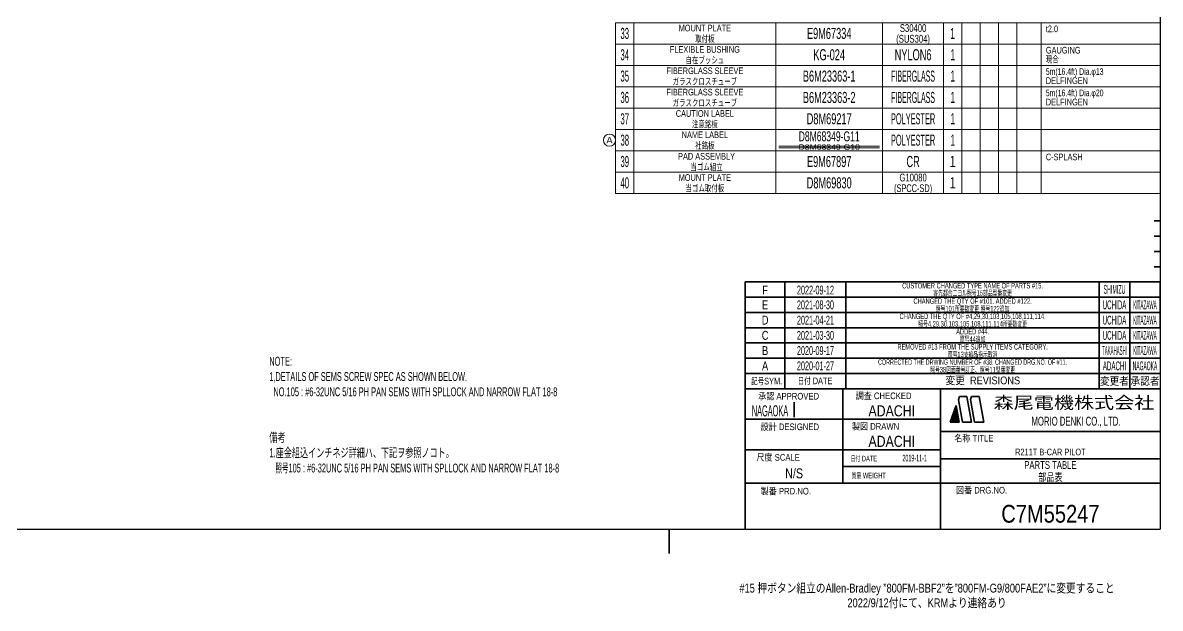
# Model space of a CAD drawing. Header units: millimetres. Extents: x 7 to 587, y -16 to 418.
# Drawn here: x 214.2 to 587, y -16 to 176 of the extents above; entities that cross this region are included whole.
import ezdxf
from ezdxf.enums import TextEntityAlignment as Align

# ---------------------------------------------------------------- set-up
doc = ezdxf.new("R2010")
doc.units = ezdxf.units.MM
for name, color, linetype in [('GR1_05', 7, 'Continuous'), ('図面枠C7M', 7, 'Continuous'), ('表題、部品表_01', 7, 'Continuous'), ('表題、部品表_02', 7, 'Continuous'), ('表題、部品表_03', 7, 'Continuous')]:
    doc.layers.add(name, color=color, linetype=linetype)
doc.styles.add('HG丸ｺﾞｼｯｸM-PRO', font='')
doc.styles.get('HG丸ｺﾞｼｯｸM-PRO').set_extended_font_data('HG丸ｺﾞｼｯｸM-PRO')

# ---------------------------------------------------------------- blocks, each defined once
blk = doc.blocks.new('BLKF026')
at = {"layer": '図面枠C7M', "color": 4, "linetype": 'Continuous', "lineweight": 13}
for p, q in [((518.778471, 46.748727), (520.524087, 48.494343)), ((518.8594, 46.971078), (520.502888, 48.614566)), ((518.940329, 47.193428), (520.48169, 48.734789)), ((519.021258, 47.415778), (520.460491, 48.855012)), ((519.102186, 47.638128), (520.439293, 48.975235)), ((519.183115, 47.860479), (520.418094, 49.095457)), ((519.264044, 48.082829), (520.396896, 49.21568)), ((519.344973, 48.305179), (520.375697, 49.335903)), ((519.425902, 48.527529), (520.354499, 49.456126)), ((519.506831, 48.749879), (520.3333, 49.576349)), ((519.58776, 48.97223), (520.312102, 49.696572)), ((519.668689, 49.19458), (520.290903, 49.816794)), ((519.749617, 49.41693), (520.269705, 49.937017)), ((519.830546, 49.63928), (520.248506, 50.05724)), ((519.911475, 49.861631), (520.227307, 50.177463)), ((519.992404, 50.083981), (520.206109, 50.297686)), ((520.073333, 50.306331), (520.18491, 50.417909)), ((520.154262, 50.528681), (520.163712, 50.538131)), ((518.157871, 44.996757), (520.693675, 47.532561)), ((518.211969, 45.192276), (520.672477, 47.652784)), ((518.292898, 45.414626), (520.651278, 47.773006)), ((518.299292, 44.996757), (520.714874, 47.412338)), ((518.373827, 45.636976), (520.63008, 47.893229)), ((518.440714, 44.996757), (520.736072, 47.292115)), ((518.454756, 45.859327), (520.608881, 48.013452)), ((518.535684, 46.081677), (520.587682, 48.133675)), ((518.582135, 44.996757), (520.757271, 47.171892)), ((518.616613, 46.304027), (520.566484, 48.253898)), ((518.697542, 46.526377), (520.545285, 48.374121)), ((518.723556, 44.996757), (520.778469, 47.051669)), ((518.864978, 44.996757), (520.799668, 46.931447)), ((519.006399, 44.996757), (520.820866, 46.811224)), ((519.147821, 44.996757), (520.842065, 46.691001)), ((519.289242, 44.996757), (520.863263, 46.570778)), ((519.430663, 44.996757), (520.884462, 46.450555)), ((519.572085, 44.996757), (520.90566, 46.330332)), ((519.713506, 44.996757), (520.926859, 46.21011)), ((519.854927, 44.996757), (520.948057, 46.089887)), ((519.996349, 44.996757), (520.969256, 45.969664)), ((520.13777, 44.996757), (520.990455, 45.849441)), ((520.279191, 44.996757), (521.011653, 45.729218)), ((520.420613, 44.996757), (521.032852, 45.608995)), ((520.562034, 44.996757), (521.05405, 45.488773)), ((520.703455, 44.996757), (521.075249, 45.36855)), ((520.844877, 44.996757), (521.096447, 45.248327)), ((520.986298, 44.996757), (521.117646, 45.128104)), ((521.12772, 44.996757), (521.138844, 45.007881))]:
    blk.add_line(p, q, dxfattribs=at)
blk = doc.blocks.new('BLKF023')
at = {"layer": '図面枠C7M', "color": 2, "linetype": 'Continuous', "lineweight": 25}
for p in [(587, 410), (7, 10)]:
    blk.add_line(p, (587, 10), dxfattribs=at)
at = {"layer": '図面枠C7M', "color": 4, "linetype": 'Continuous', "lineweight": 13}
for p, q in [((585, 176), (587, 176)), ((585, 169), (587, 169)), ((585, 162), (587, 162)), ((585, 155), (587, 155)), ((585, 148), (587, 148)), ((585, 141), (587, 141)), ((585, 134), (587, 134)), ((585, 127), (587, 127))]:
    blk.add_line(p, q, dxfattribs=at)
at = {"layer": '図面枠C7M', "color": 3, "linetype": 'Continuous', "lineweight": 35}
for p, q in [((587, 111), (585, 111)), ((587, 106), (585, 106)), ((587, 101), (585, 101)), ((587, 96), (585, 96)), ((587, 91), (585, 91)), ((587, 86), (585, 86)), ((587, 81), (585, 81)), ((451, 76), (587, 76)), ((451, 76), (451, 10)), ((464, 56), (464, 76)), ((484, 56), (484, 76)), ((567, 56), (567, 76)), ((577, 56), (577, 76)), ((451, 71), (587, 71)), ((451, 66), (587, 66)), ((451, 61), (587, 61)), ((451, 56), (587, 56)), ((483, 56), (483, 25)), ((515, 56), (515, 10)), ((520.84, 52.4), (521.23, 53.5)), ((522.14, 45), (520.84, 52.4)), ((521.23, 53.5), (523.64, 53.5)), ((525.14, 45), (523.64, 53.5)), ((525.18, 53.5), (524.82, 52.51)), ((526.14, 45), (524.82, 52.51)), ((525.18, 53.5), (527.64, 53.5)), ((529.14, 45), (527.64, 53.5)), ((467.01, 51.56), (467.01, 46.69)), ((518.14, 45), (520.16, 50.55)), ((521.14, 45), (520.16, 50.55)), ((451, 46), (515, 46)), ((518.14, 45), (521.14, 45)), ((522.14, 45), (525.14, 45)), ((526.14, 45), (529.14, 45)), ((515, 42), (587, 42)), ((451, 36), (515, 36)), ((483, 30.5), (515, 30.5)), ((515, 33), (587, 33)), ((451, 25), (587, 25)), ((426, 2), (426, 10))]:
    blk.add_line(p, q, dxfattribs=at)
at = {"layer": '図面枠C7M', "color": 4, "linetype": 'Continuous', "lineweight": 13}
blk.add_blockref('BLKF026', (0, 0), dxfattribs=at)
at = {"layer": '図面枠C7M', "color": 4, "linetype": 'Continuous', "lineweight": 13, "style": 'HG丸ｺﾞｼｯｸM-PRO'}
for s, height, width, p in [('記号SYM.', 2.182, 0.69227, (458.03, 58.49)), ('日付 DATE', 2.182, 0.692507, (473.87, 58.58)), ('変更  REVISIONS', 2.5455, 0.887352, (528.85, 58.72)), ('変更者', 2.545, 0.887717, (572, 58.5)), ('承認者', 2.545, 0.887717, (582, 58.5)), ('承認 APPROVED', 2.1818, 0.863151, (465.21, 53.54)), ('調査 CHECKED', 2.182, 0.863174, (496.34, 53.67)), ('設計 DESIGNED', 2.1818, 0.862613, (465.61, 43.51)), ('製図 DRAWN', 2.182, 0.863099, (493.7, 43.65)), ('名称 TITLE', 2.182, 0.862489, (525.93, 39.77)), ('尺度 SCALE', 2.182, 0.862581, (461.78, 33.49)), ('日付 DATE', 1.818, 0.618255, (489.88, 33.09)), ('質量 WEIGHT', 1.818, 0.618812, (491.46, 27.55)), ('製番 PRD.NO.', 2.182, 0.863299, (464.29, 22.41)), ('図番 DRG.NO.', 2.182, 0.863083, (528.44, 22.73))]:
    blk.add_text(s, height=height, dxfattribs=dict(at, width=width)).set_placement(p, align=Align.MIDDLE_CENTER)
at = {"layer": '図面枠C7M', "color": 2, "linetype": 'Continuous', "lineweight": 25, "style": 'HG丸ｺﾞｼｯｸM-PRO', "width": 1.206081}
blk.add_text('森尾電機株式会社', height=4, dxfattribs=at).set_placement((558.72, 51.43), align=Align.MIDDLE_CENTER)
at = {"layer": '図面枠C7M', "color": 3, "linetype": 'Continuous', "lineweight": 35, "style": 'HG丸ｺﾞｼｯｸM-PRO', "width": 0.652197}
blk.add_text('MORIO DENKI CO., LTD.', height=2.9091, dxfattribs=at).set_placement((559.38, 45.36), align=Align.MIDDLE_CENTER)
blk = doc.blocks.new('BLKF027')
at = {"layer": '図面枠C7M', "color": 3, "linetype": 'Continuous', "lineweight": 35, "style": 'HG丸ｺﾞｼｯｸM-PRO'}
for s, height, width, p in [('E', 2.91, 0.784871, (457.5, 83.5)), ('2021-08-30', 2.909, 0.488281, (474, 83.5)), ('CHANGED THE QTY OF #101. ADDED #122.', 1.8182, 0.618423, (525.5, 84.75)), ('UCHIDA', 2.909, 0.415827, (572, 83.5)), ('KITAZAWA', 2.909, 0.308644, (582, 83.5)), ('D', 2.91, 0.784656, (457.5, 78.5)), ('2021-04-21', 2.909, 0.488281, (474, 78.5)), ('CHANGED THE QTY OF #4,29,30,103,105,108,111,114.', 1.8182, 0.618744, (525.5, 79.75)), ('UCHIDA', 2.909, 0.415827, (572, 78.5)), ('KITAZAWA', 2.909, 0.308644, (582, 78.5)), ('C', 2.91, 0.782198, (457.5, 73.5)), ('2021-03-30', 2.909, 0.488281, (474, 73.5)), ('ADDED #44.', 1.818, 0.618109, (525.5, 74.75)), ('UCHIDA', 2.909, 0.415827, (572, 73.5)), ('KITAZAWA', 2.909, 0.308644, (582, 73.5)), ('B', 2.91, 0.78204, (457.5, 68.5)), ('2020-09-17', 2.909, 0.488281, (474, 68.5)), ('REMOVED #13 FROM THE SUPPLY ITEMS CATEGORY.', 1.8182, 0.618545, (525.5, 69.75)), ('TAKAHASHI', 2.909, 0.29452, (572, 68.5)), ('KITAZAWA', 2.909, 0.308644, (582, 68.5)), ('A', 2.91, 0.782973, (457.5, 63.5)), ('2020-01-27', 2.909, 0.488281, (474, 63.5)), ('CORRECTED THE DRWING NUMBER OF #38. CHANGED DRG.NO. OF #11.', 1.8182, 0.577634, (525.5, 64.75)), ('ADACHI', 2.909, 0.415454, (572, 63.5)), ('NAGAOKA', 2.909, 0.334453, (582, 63.5)), ('NAGAOKA', 3.636, 0.414524, (459.11, 48.75)), ('ADACHI', 3.636, 0.830909, (499, 48.75)), ('ADACHI', 3.636, 0.830909, (499, 38.75)), ('2019-11-1', 2.182, 0.482367, (506.5, 33.25)), ('R211T B-CAR PILOT', 2.1818, 0.692605, (551, 35.25)), ('N/S', 3.273, 0.805664, (467, 28.25)), ('PARTS TABLE', 2.5455, 0.742213, (551, 31)), ('C7M55247', 5.818, 0.846013, (551, 15))]:
    blk.add_text(s, height=height, dxfattribs=dict(at, width=width)).set_placement(p, align=Align.MIDDLE_CENTER)
blk = doc.blocks.new('BLKF076')
at = {"layer": '表題、部品表_02', "color": 4, "linetype": 'Continuous', "lineweight": 13}
for p, q in [((408.5, 162), (408.5, 155)), ((408.5, 162), (587, 162)), ((414.5, 162), (414.5, 155)), ((461, 162), (461, 155)), ((496, 162), (496, 155)), ((516, 162), (516, 155)), ((522, 162), (522, 155)), ((528, 162), (528, 155)), ((534, 155), (534, 162)), ((540, 162), (540, 155)), ((548, 162), (548, 155)), ((587, 162), (587, 155)), ((408.5, 155), (587, 155))]:
    blk.add_line(p, q, dxfattribs=at)
blk = doc.blocks.new('BLKF078')
at = {"layer": '表題、部品表_02', "color": 4, "linetype": 'Continuous', "lineweight": 13}
for p, q in [((408.5, 155), (408.5, 148)), ((408.5, 155), (587, 155)), ((414.5, 155), (414.5, 148)), ((461, 155), (461, 148)), ((496, 155), (496, 148)), ((516, 155), (516, 148)), ((522, 155), (522, 148)), ((528, 155), (528, 148)), ((534, 148), (534, 155)), ((540, 155), (540, 148)), ((548, 155), (548, 148)), ((587, 155), (587, 148)), ((408.5, 148), (587, 148))]:
    blk.add_line(p, q, dxfattribs=at)
blk = doc.blocks.new('BLKF098')
at = {"layer": '表題、部品表_02', "color": 4, "linetype": 'Continuous', "lineweight": 13}
for p, q in [((408.5, 148), (408.5, 141)), ((408.5, 148), (587, 148)), ((414.5, 148), (414.5, 141)), ((461, 148), (461, 141)), ((496, 148), (496, 141)), ((516, 148), (516, 141)), ((522, 148), (522, 141)), ((528, 148), (528, 141)), ((534, 141), (534, 148)), ((540, 148), (540, 141)), ((548, 148), (548, 141)), ((587, 148), (587, 141)), ((408.5, 141), (587, 141))]:
    blk.add_line(p, q, dxfattribs=at)
blk = doc.blocks.new('BLKF100')
at = {"layer": '表題、部品表_02', "color": 4, "linetype": 'Continuous', "lineweight": 13}
for p, q in [((408.5, 169), (408.5, 162)), ((408.5, 169), (587, 169)), ((414.5, 169), (414.5, 162)), ((461, 169), (461, 162)), ((496, 169), (496, 162)), ((516, 169), (516, 162)), ((522, 169), (522, 162)), ((528, 169), (528, 162)), ((534, 162), (534, 169)), ((540, 169), (540, 162)), ((548, 169), (548, 162)), ((587, 169), (587, 162)), ((408.5, 162), (587, 162))]:
    blk.add_line(p, q, dxfattribs=at)
blk = doc.blocks.new('BLKF102')
at = {"layer": '表題、部品表_02', "color": 4, "linetype": 'Continuous', "lineweight": 13}
for p, q in [((408.5, 176), (408.5, 169)), ((408.5, 176), (587, 176)), ((414.5, 176), (414.5, 169)), ((461, 176), (461, 169)), ((496, 176), (496, 169)), ((516, 176), (516, 169)), ((522, 176), (522, 169)), ((528, 176), (528, 169)), ((534, 169), (534, 176)), ((540, 176), (540, 169)), ((548, 176), (548, 169)), ((587, 176), (587, 169)), ((408.5, 169), (587, 169))]:
    blk.add_line(p, q, dxfattribs=at)
blk = doc.blocks.new('BLKF104')
at = {"layer": '表題、部品表_02', "color": 4, "linetype": 'Continuous', "lineweight": 13}
for p, q in [((408.5, 141), (408.5, 134)), ((408.5, 141), (587, 141)), ((414.5, 141), (414.5, 134)), ((461, 141), (461, 134)), ((496, 141), (496, 134)), ((516, 141), (516, 134)), ((522, 141), (522, 134)), ((528, 141), (528, 134)), ((534, 134), (534, 141)), ((540, 141), (540, 134)), ((548, 141), (548, 134)), ((587, 141), (587, 134)), ((408.5, 134), (587, 134))]:
    blk.add_line(p, q, dxfattribs=at)
blk = doc.blocks.new('BLKF152')
at = {"layer": '表題、部品表_02', "color": 4, "linetype": 'Continuous', "lineweight": 13}
for p, q in [((408.5, 134), (408.5, 127)), ((408.5, 134), (587, 134)), ((414.5, 134), (414.5, 127)), ((461, 134), (461, 127)), ((496, 134), (496, 127)), ((516, 134), (516, 127)), ((522, 134), (522, 127)), ((528, 134), (528, 127)), ((534, 127), (534, 134)), ((540, 134), (540, 127)), ((548, 134), (548, 127)), ((587, 134), (587, 127)), ((408.5, 127), (587, 127))]:
    blk.add_line(p, q, dxfattribs=at)
blk = doc.blocks.new('BLKF154')
at = {"layer": '表題、部品表_02', "color": 4, "linetype": 'Continuous', "lineweight": 13}
for p, q in [((408.5, 127), (408.5, 120)), ((408.5, 127), (587, 127)), ((414.5, 127), (414.5, 120)), ((461, 127), (461, 120)), ((496, 127), (496, 120)), ((516, 127), (516, 120)), ((522, 127), (522, 120)), ((528, 127), (528, 120)), ((534, 120), (534, 127)), ((540, 127), (540, 120)), ((548, 127), (548, 120)), ((587, 127), (587, 120)), ((408.5, 120), (587, 120))]:
    blk.add_line(p, q, dxfattribs=at)
blk = doc.blocks.new('BLKF162')
at = {"layer": 'GR1_05', "color": 4, "linetype": 'Continuous', "lineweight": 13}
blk.add_circle((406.5, 137.5), 2, dxfattribs=at)
at = {"layer": 'GR1_05', "color": 4, "linetype": 'Continuous', "lineweight": 13, "style": 'HG丸ｺﾞｼｯｸM-PRO', "width": 1.042301}
blk.add_text('A', height=2.18, dxfattribs=at).set_placement((406.5, 137.5), align=Align.MIDDLE_CENTER)
blk = doc.blocks.new('BLKF169')
at = {"layer": '図面枠C7M', "color": 3, "linetype": 'Continuous', "lineweight": 35}
for p, q in [((451, 81), (587, 81)), ((451, 81), (451, 76)), ((464, 81), (464, 76)), ((484, 81), (484, 76)), ((567, 81), (567, 76)), ((577, 81), (577, 76)), ((587, 81), (587, 76)), ((451, 76), (587, 76))]:
    blk.add_line(p, q, dxfattribs=at)
blk = doc.blocks.new('BLKF168')
at = {"layer": '図面枠C7M', "color": 3, "linetype": 'Continuous', "lineweight": 35}
blk.add_blockref('BLKF169', (0, 0), dxfattribs=at)
blk = doc.blocks.new('BLKF179')
at = {"layer": '図面枠C7M', "color": 3, "linetype": 'Continuous', "lineweight": 35}
for p, q in [((451, 86), (587, 86)), ((451, 86), (451, 81)), ((464, 86), (464, 81)), ((484, 86), (484, 81)), ((567, 86), (567, 81)), ((577, 86), (577, 81)), ((587, 86), (587, 81)), ((451, 81), (587, 81))]:
    blk.add_line(p, q, dxfattribs=at)
blk = doc.blocks.new('BLKF178')
at = {"layer": '図面枠C7M', "color": 3, "linetype": 'Continuous', "lineweight": 35}
blk.add_blockref('BLKF179', (0, 0), dxfattribs=at)
blk = doc.blocks.new('BLKF185')
at = {"layer": '図面枠C7M', "color": 3, "linetype": 'Continuous', "lineweight": 35}
for p, q in [((451, 91), (587, 91)), ((451, 91), (451, 86)), ((464, 91), (464, 86)), ((484, 91), (484, 86)), ((567, 91), (567, 86)), ((577, 91), (577, 86)), ((587, 91), (587, 86)), ((451, 86), (587, 86))]:
    blk.add_line(p, q, dxfattribs=at)
blk = doc.blocks.new('BLKF184')
at = {"layer": '図面枠C7M', "color": 3, "linetype": 'Continuous', "lineweight": 35}
blk.add_blockref('BLKF185', (0, 0), dxfattribs=at)

msp = doc.modelspace()

# ---------------------------------------------------------------- linework, layer by layer
at = {"layer": 'GR1_05', "color": 4, "linetype": 'Continuous', "lineweight": 13}
for p, q in [((462, 135.5), (495, 135.5)), ((462, 135), (495, 135))]:
    msp.add_line(p, q, dxfattribs=at)

# ---------------------------------------------------------------- block references
msp.add_blockref('BLKF162', (0, 0), dxfattribs=at)
at = {"layer": '図面枠C7M', "color": 4, "linetype": 'Continuous', "lineweight": 13}
msp.add_blockref('BLKF023', (0, 0), dxfattribs=at)
at = {"layer": '図面枠C7M', "color": 3, "linetype": 'Continuous', "lineweight": 35}
for name in ['BLKF184', 'BLKF178', 'BLKF027', 'BLKF168']:
    msp.add_blockref(name, (0, 0), dxfattribs=at)
at = {"layer": '表題、部品表_02', "color": 4, "linetype": 'Continuous', "lineweight": 13}
for name in ['BLKF102', 'BLKF100', 'BLKF076', 'BLKF078', 'BLKF098', 'BLKF104', 'BLKF152', 'BLKF154']:
    msp.add_blockref(name, (0, 0), dxfattribs=at)

# ---------------------------------------------------------------- texts
at = {"layer": 'GR1_05', "color": 3, "linetype": 'Continuous', "lineweight": 35, "style": 'HG丸ｺﾞｼｯｸM-PRO', "width": 1.163752}
msp.add_text('D8M68349-G10', height=1.8182, dxfattribs=at).set_placement((478.5, 135.25), align=Align.MIDDLE_CENTER)
at = {"layer": 'GR1_05', "color": 2, "linetype": 'Continuous', "lineweight": 13, "style": 'HG丸ｺﾞｼｯｸM-PRO'}
for s, width, p in [('#15 押ボタン組立のAllen-Bradley ”800FM-BBF2”を”800FM-G9/800FAE2”に変更すること', 0.782953, (510.55, -9.38)), ('2022/9/12付にて、KRMより連絡あり', 0.782598, (510.55, -14.2))]:
    msp.add_text(s, height=2.9091, dxfattribs=dict(at, width=width)).set_placement(p, align=Align.MIDDLE_CENTER)
at = {"layer": '図面枠C7M', "color": 3, "linetype": 'Continuous', "lineweight": 35, "style": 'HG丸ｺﾞｼｯｸM-PRO'}
for s, height, width, p in [('F', 2.91, 0.783156, (457.5, 88.36)), ('2022-09-12', 2.909, 0.488281, (474, 88.36)), ('CUSTOMER CHANGED TYPE NAME OF PARTS #15.', 1.8182, 0.618512, (525.5, 89.79)), ('SHIMIZU', 2.909, 0.359252, (572, 88.58)), ('客先都合二ヨル照号15部品型番変更', 1.8182, 0.619048, (525.5, 87.4)), ('照号101所要数変更 照号122追加', 1.8182, 0.619117, (525.5, 82.25)), ('照号4,29,30,103,105,108,111,114所要数変更', 1.8182, 0.619029, (525.5, 77.25)), ('照号44追加', 1.818, 0.619228, (525.5, 72.25)), ('照号13支給品指示取消', 1.8182, 0.619099, (525.5, 67.25)), ('照号38図面番号訂正、照号11型番変更', 1.8182, 0.619123, (525.5, 62.25)), ('部品表', 2.545, 0.741121, (551, 27))]:
    msp.add_text(s, height=height, dxfattribs=dict(at, width=width)).set_placement(p, align=Align.MIDDLE_CENTER)
at = {"layer": '表題、部品表_01', "color": 3, "linetype": 'Continuous', "lineweight": 35, "style": 'HG丸ｺﾞｼｯｸM-PRO'}
for s, height, width, p in [('NOTE:', 2.909, 0.521827, (295, 65)), ('1,DETAILS OF SEMS SCREW SPEC AS SHOWN BELOW.', 2.9091, 0.522488, (295, 60)), ('  NO.105 : #6-32UNC 5/16 PH PAN SEMS WITH SPLLOCK AND NARROW FLAT 18-8', 2.9091, 0.522562, (295, 55)), ('備考', 2.909, 0.651535, (295, 40)), ('1.座金組込インチネジ詳細ハ、下記ヲ参照ノコト。', 2.9091, 0.651558, (295, 35)), ('   照号105 : #6-32UNC 5/16 PH PAN SEMS WITH SPLLOCK AND NARROW FLAT 18-8', 2.9091, 0.522554, (295, 30))]:
    msp.add_text(s, height=height, dxfattribs=dict(at, width=width)).set_placement(p, align=Align.MIDDLE_LEFT)
at = {"layer": '表題、部品表_03', "color": 3, "linetype": 'Continuous', "lineweight": 35, "style": 'HG丸ｺﾞｼｯｸM-PRO'}
for s, height, width, p in [('MOUNT PLATE', 2.1818, 0.692407, (437.75, 174.25)), ('S30400', 2.545, 0.740904, (506, 174.25)), ('33', 3.636, 0.521199, (411.5, 172.5)), ('取付板', 2.182, 0.692256, (437.75, 170.75)), ('E9M67334', 3.636, 0.619819, (478.5, 172.5)), ('(SUS304)', 2.545, 0.740651, (506, 170.75)), ('1', 3.64, 0.576062, (518.94, 172.5)), ('FLEXIBLE BUSHING', 2.1818, 0.692497, (437.75, 167.25)), ('34', 3.636, 0.521199, (411.5, 165.5)), ('自在ブッシュ', 2.182, 0.692256, (437.75, 163.75)), ('KG-024', 3.636, 0.618918, (478.5, 165.5)), ('NYLON6', 3.636, 0.620049, (506, 165.5)), ('1', 3.64, 0.576062, (519, 165.5)), ('35', 3.636, 0.521199, (411.5, 158.5)), ('FIBERGLASS SLEEVE', 2.1818, 0.69181, (437.75, 160.25)), ('B6M23363-1', 3.636, 0.619572, (478.5, 158.5)), ('FIBERGLASS', 3.636, 0.375328, (506, 158.5)), ('1', 3.64, 0.576062, (519, 158.5)), ('ガラスクロスチューブ', 2.182, 0.692256, (437.75, 156.75)), ('36', 3.636, 0.521199, (411.5, 151.5)), ('FIBERGLASS SLEEVE', 2.1818, 0.69181, (437.75, 153.25)), ('B6M23363-2', 3.636, 0.619572, (478.5, 151.5)), ('FIBERGLASS', 3.636, 0.375328, (506, 151.5)), ('1', 3.64, 0.576062, (519, 151.5)), ('ガラスクロスチューブ', 2.182, 0.692256, (437.75, 149.75)), ('37', 3.636, 0.521199, (411.5, 144.5)), ('CAUTION LABEL', 2.1818, 0.692867, (437.75, 146.25)), ('D8M69217', 3.636, 0.619412, (478.5, 144.5)), ('POLYESTER', 3.636, 0.41533, (506, 144.5)), ('1', 3.64, 0.576062, (519, 144.5)), ('注意銘板', 2.182, 0.692256, (437.75, 142.75)), ('38', 3.636, 0.521199, (411.5, 137.5)), ('NAME LABEL', 2.182, 0.692548, (437.75, 139.25)), ('D8M68349-G11', 3.2727, 0.642304, (478.5, 138.75)), ('POLYESTER', 3.636, 0.41533, (506, 137.5)), ('1', 3.64, 0.576062, (519, 137.5)), ('社銘板', 2.182, 0.692256, (437.75, 135.75)), ('39', 3.636, 0.521199, (411.5, 130.5)), ('PAD ASSEMBLY', 2.1818, 0.692468, (438.3, 132.22)), ('E9M67897', 3.636, 0.619819, (478.5, 130.5)), ('CR', 3.636, 0.620672, (506, 130.5)), ('１', 3.64, 0.578238, (519, 130.5)), ('当ゴム組立', 2.182, 0.692256, (438.3, 128.74)), ('40', 3.636, 0.521199, (411.5, 123.5)), ('MOUNT PLATE', 2.1818, 0.692407, (437.75, 125.25)), ('当ゴム取付板', 2.182, 0.692256, (437.75, 121.75)), ('D8M69830', 3.636, 0.619412, (478.5, 123.5)), ('(SPCC-SD)', 2.545, 0.652377, (506, 121.75)), ('G10080', 2.545, 0.740408, (506, 125.25)), ('１', 3.64, 0.578238, (519, 123.5))]:
    msp.add_text(s, height=height, dxfattribs=dict(at, width=width)).set_placement(p, align=Align.MIDDLE_CENTER)
for s, height, width, p in [('t2.0', 2.182, 0.690457, (549.5, 174)), ('GAUGING', 2.182, 0.691588, (549.5, 167)), ('現合', 2.182, 0.692256, (549.5, 164)), ('5m(16.4ft) Dia.φ13', 2.1818, 0.619056, (549.5, 160)), ('DELFINGEN', 2.182, 0.691937, (549.5, 157)), ('5m(16.4ft) Dia.φ20', 2.1818, 0.619056, (549.5, 153)), ('DELFINGEN', 2.182, 0.691937, (549.5, 150)), ('C-SPLASH', 2.182, 0.692078, (549.5, 132))]:
    msp.add_text(s, height=height, dxfattribs=dict(at, width=width)).set_placement(p, align=Align.MIDDLE_LEFT)

doc.saveas('drawing.dxf')
